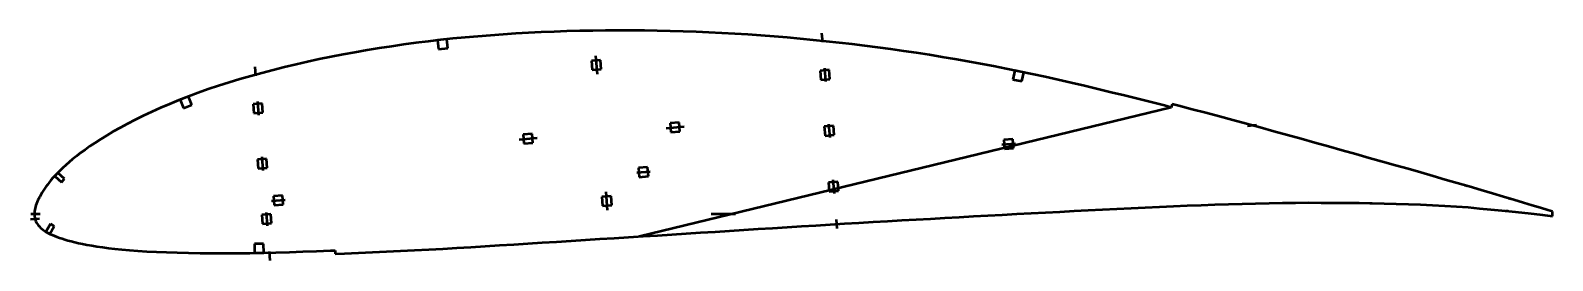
# Model space of a CAD drawing. Header units: metres. Extents: x -251 to 419, y -21 to 81.
import ezdxf

# ---------------------------------------------------------------- set-up
doc = ezdxf.new("R2010")
doc.units = ezdxf.units.M
for name, color, linetype, lineweight in [('FoilLayer', 1, 'Continuous', 50), ('StringerLayer', 1, 'Continuous', 50), ('SubLayer', 1, 'Continuous', 50)]:
    doc.layers.add(name, color=color, linetype=linetype, lineweight=lineweight)

msp = doc.modelspace()

# ---------------------------------------------------------------- linework, layer by layer
at = {"layer": 'FoilLayer'}
for p, q in [((-15.23, 80.49), (-20.89, 80.29)), ((-9.56, 80.64), (-15.23, 80.49)), ((-3.89, 80.76), (-9.56, 80.64)), ((1.79, 80.83), (-3.89, 80.76)), ((7.47, 80.87), (1.79, 80.83)), ((13.15, 80.87), (7.47, 80.87)), ((18.83, 80.82), (13.15, 80.87)), ((24.52, 80.73), (18.83, 80.82)), ((30.21, 80.61), (24.52, 80.73)), ((35.9, 80.44), (30.21, 80.61)), ((41.6, 80.23), (35.9, 80.44)), ((-92.56, 73.83), (-97.93, 73)), ((-87.17, 74.61), (-92.56, 73.83)), ((-81.77, 75.34), (-87.17, 74.61)), ((-76.34, 76.03), (-81.77, 75.34)), ((-70.91, 76.66), (-76.34, 76.03)), ((-65.47, 77.25), (-70.91, 76.66)), ((-60.01, 77.78), (-65.47, 77.25)), ((-54.51, 78.26), (-60.01, 77.78)), ((-48.97, 78.7), (-54.51, 78.26)), ((-43.39, 79.1), (-48.97, 78.7)), ((-37.79, 79.45), (-43.39, 79.1)), ((-32.17, 79.77), (-37.79, 79.45)), ((-26.53, 80.05), (-32.17, 79.77)), ((-20.89, 80.29), (-26.53, 80.05)), ((47.3, 79.98), (41.6, 80.23)), ((53.02, 79.7), (47.3, 79.98)), ((58.73, 79.37), (53.02, 79.7)), ((64.46, 79), (58.73, 79.37)), ((70.19, 78.6), (64.46, 79)), ((75.93, 78.16), (70.19, 78.6)), ((81.67, 77.68), (75.93, 78.16)), ((87.41, 77.17), (81.67, 77.68)), ((93.15, 76.62), (87.41, 77.17)), ((98.88, 76.04), (93.15, 76.62)), ((104.6, 75.43), (98.88, 76.04)), ((110.3, 74.78), (104.6, 75.43)), ((115.99, 74.09), (110.3, 74.78)), ((121.67, 73.36), (115.99, 74.09)), ((-129.45, 67.03), (-134.55, 65.86)), ((-124.29, 68.14), (-129.45, 67.03)), ((-119.09, 69.21), (-124.29, 68.14)), ((-113.85, 70.23), (-119.09, 69.21)), ((-108.58, 71.2), (-113.85, 70.23)), ((-103.27, 72.12), (-108.58, 71.2)), ((-97.93, 73), (-103.27, 72.12)), ((127.35, 72.59), (121.67, 73.36)), ((133.02, 71.79), (127.35, 72.59)), ((138.68, 70.95), (133.02, 71.79)), ((144.33, 70.07), (138.68, 70.95)), ((149.98, 69.15), (144.33, 70.07)), ((155.62, 68.19), (149.98, 69.15)), ((161.26, 67.19), (155.62, 68.19)), ((166.9, 66.15), (161.26, 67.19)), ((-154.52, 60.7), (-159.33, 59.32)), ((-149.6, 62.06), (-154.52, 60.7)), ((-144.63, 63.38), (-149.6, 62.06)), ((-139.61, 64.65), (-144.63, 63.38)), ((-134.55, 65.86), (-139.61, 64.65)), ((172.56, 65.07), (166.9, 66.15)), ((178.22, 63.95), (172.56, 65.07)), ((183.9, 62.79), (178.22, 63.95)), ((189.58, 61.59), (183.9, 62.79)), ((195.29, 60.35), (189.58, 61.59)), ((201.03, 59.06), (195.29, 60.35)), ((-173.17, 54.91), (-177.58, 53.35)), ((-168.65, 56.43), (-173.17, 54.91)), ((-164.04, 57.89), (-168.65, 56.43)), ((-159.33, 59.32), (-164.04, 57.89)), ((206.8, 57.74), (201.03, 59.06)), ((212.62, 56.38), (206.8, 57.74)), ((218.48, 54.99), (212.62, 56.38)), ((224.36, 53.58), (218.48, 54.99)), ((-190.23, 48.4), (-194.21, 46.68)), ((-186.12, 50.09), (-190.23, 48.4)), ((-181.9, 51.74), (-186.12, 50.09)), ((-177.58, 53.35), (-181.9, 51.74)), ((250.87, 46.95), (16.75, -9.95)), ((230.24, 52.15), (224.36, 53.58)), ((236.12, 50.69), (230.24, 52.15)), ((242, 49.22), (236.12, 50.69)), ((247.9, 47.71), (242, 49.22)), ((250.87, 46.95), (247.9, 47.71)), ((251.25, 48.4), (250.87, 46.95)), ((254.18, 47.64), (251.25, 48.4)), ((260.12, 46.09), (254.18, 47.64)), ((-205.37, 41.42), (-208.77, 39.67)), ((-201.79, 43.18), (-205.37, 41.42)), ((-198.07, 44.94), (-201.79, 43.18)), ((-194.21, 46.68), (-198.07, 44.94)), ((266.06, 44.52), (260.12, 46.09)), ((272.02, 42.93), (266.06, 44.52)), ((277.99, 41.32), (272.02, 42.93)), ((283.98, 39.69), (277.99, 41.32)), ((-217.85, 34.58), (-220.51, 32.94)), ((-215.02, 36.25), (-217.85, 34.58)), ((-211.99, 37.94), (-215.02, 36.25)), ((-208.77, 39.67), (-211.99, 37.94)), ((289.99, 38.05), (283.98, 39.69)), ((296.02, 36.39), (289.99, 38.05)), ((302.05, 34.72), (296.02, 36.39)), ((308.09, 33.04), (302.05, 34.72)), ((-229.41, 26.85), (-231.23, 25.45)), ((-227.43, 28.3), (-229.41, 26.85)), ((-225.29, 29.8), (-227.43, 28.3)), ((-222.99, 31.35), (-225.29, 29.8)), ((-220.51, 32.94), (-222.99, 31.35)), ((314.12, 31.36), (308.09, 33.04)), ((320.16, 29.67), (314.12, 31.36)), ((326.17, 27.98), (320.16, 29.67)), ((332.15, 26.31), (326.17, 27.98)), ((-237.22, 20.32), (-238.44, 19.14)), ((-235.89, 21.54), (-237.22, 20.32)), ((-234.47, 22.81), (-235.89, 21.54)), ((-232.92, 24.11), (-234.47, 22.81)), ((-231.23, 25.45), (-232.92, 24.11)), ((338.05, 24.64), (332.15, 26.31)), ((343.87, 23.01), (338.05, 24.64)), ((349.57, 21.4), (343.87, 23.01)), ((355.18, 19.8), (349.57, 21.4)), ((-243.27, 13.82), (-244.02, 12.85)), ((-242.45, 14.81), (-243.27, 13.82)), ((-241.57, 15.84), (-242.45, 14.81)), ((-240.61, 16.9), (-241.57, 15.84)), ((-239.56, 18), (-240.61, 16.9)), ((-238.44, 19.14), (-239.56, 18)), ((360.7, 18.22), (355.18, 19.8)), ((366.13, 16.63), (360.7, 18.22)), ((371.5, 15.06), (366.13, 16.63)), ((376.79, 13.55), (371.5, 15.06)), ((382.04, 12.02), (376.79, 13.55)), ((-247.84, 6.82), (-248.2, 6.07)), ((-247.43, 7.59), (-247.84, 6.82)), ((-246.98, 8.41), (-247.43, 7.59)), ((-246.48, 9.26), (-246.98, 8.41)), ((-245.94, 10.12), (-246.48, 9.26)), ((-245.36, 11), (-245.94, 10.12)), ((-244.72, 11.91), (-245.36, 11)), ((-244.02, 12.85), (-244.72, 11.91)), ((387.25, 10.48), (382.04, 12.02)), ((392.3, 8.98), (387.25, 10.48)), ((397.13, 7.54), (392.3, 8.98)), ((401.7, 6.19), (397.13, 7.54)), ((-249.72, 0.58), (-249.75, -0.04)), ((-249.66, 1.2), (-249.72, 0.58)), ((-249.56, 1.84), (-249.66, 1.2)), ((-249.43, 2.51), (-249.56, 1.84)), ((-249.27, 3.19), (-249.43, 2.51)), ((-249.07, 3.85), (-249.27, 3.19)), ((-248.81, 4.55), (-249.07, 3.85)), ((-248.52, 5.3), (-248.81, 4.55)), ((-248.2, 6.07), (-248.52, 5.3)), ((182.78, -0.03), (189.11, 0.31)), ((189.11, 0.31), (195.43, 0.65)), ((195.43, 0.65), (201.74, 0.99)), ((201.74, 0.99), (208.03, 1.32)), ((208.03, 1.32), (214.31, 1.64)), ((214.31, 1.64), (220.59, 1.95)), ((220.59, 1.95), (226.88, 2.25)), ((226.88, 2.25), (233.16, 2.56)), ((233.16, 2.56), (239.41, 2.86)), ((239.41, 2.86), (245.62, 3.14)), ((245.62, 3.14), (251.78, 3.41)), ((251.78, 3.41), (257.92, 3.66)), ((257.92, 3.66), (264.03, 3.9)), ((264.03, 3.9), (270.08, 4.12)), ((270.08, 4.12), (276.08, 4.32)), ((276.08, 4.32), (282.04, 4.47)), ((282.04, 4.47), (287.99, 4.6)), ((287.99, 4.6), (293.91, 4.71)), ((293.91, 4.71), (299.79, 4.83)), ((299.79, 4.83), (305.55, 4.93)), ((305.55, 4.93), (311.2, 4.97)), ((311.2, 4.97), (316.84, 4.94)), ((316.84, 4.94), (322.48, 4.92)), ((322.48, 4.92), (328.06, 4.9)), ((328.06, 4.9), (333.57, 4.84)), ((333.57, 4.84), (339.05, 4.71)), ((339.05, 4.71), (344.53, 4.59)), ((344.53, 4.59), (349.94, 4.49)), ((349.94, 4.49), (355.27, 4.36)), ((355.27, 4.36), (360.59, 4.13)), ((360.59, 4.13), (365.94, 3.86)), ((365.94, 3.86), (371.26, 3.59)), ((371.26, 3.59), (376.45, 3.3)), ((376.45, 3.3), (381.53, 2.91)), ((381.53, 2.91), (386.59, 2.46)), ((386.59, 2.46), (391.56, 2)), ((391.56, 2), (396.36, 1.54)), ((396.36, 1.54), (400.93, 1.07)), ((400.93, 1.07), (405.25, 0.59)), ((405.94, 4.94), (401.7, 6.19)), ((405.25, 0.59), (409.31, 0.14)), ((409.84, 3.76), (405.94, 4.94)), ((409.31, 0.14), (413.08, -0.3)), ((413.4, 2.66), (409.84, 3.76)), ((416.7, 1.66), (413.4, 2.66)), ((418.75, 1.01), (416.7, 1.66)), ((418.7, -1), (418.75, 1.01)), ((-249.75, -0.04), (-249.75, -0.6)), ((-249.75, -0.6), (-249.71, -1.16)), ((-249.71, -1.16), (-249.62, -1.71)), ((-249.62, -1.71), (-249.48, -2.28)), ((-249.48, -2.28), (-249.29, -2.84)), ((-249.29, -2.84), (-249.05, -3.41)), ((-249.05, -3.41), (-248.76, -3.96)), ((-248.76, -3.96), (-248.42, -4.5)), ((-248.42, -4.5), (-248.02, -5.03)), ((-248.02, -5.03), (-247.56, -5.56)), ((-247.56, -5.56), (-247.04, -6.07)), ((-247.04, -6.07), (-246.47, -6.58)), ((-246.47, -6.58), (-245.85, -7.07)), ((62.65, -7.05), (68.99, -6.64)), ((68.99, -6.64), (75.33, -6.24)), ((75.33, -6.24), (81.66, -5.83)), ((81.66, -5.83), (87.98, -5.43)), ((87.98, -5.43), (94.31, -5.04)), ((94.31, -5.04), (100.62, -4.65)), ((100.62, -4.65), (106.94, -4.27)), ((106.94, -4.27), (113.25, -3.89)), ((113.25, -3.89), (119.56, -3.51)), ((119.56, -3.51), (125.85, -3.15)), ((125.85, -3.15), (132.16, -2.8)), ((132.16, -2.8), (138.47, -2.45)), ((138.47, -2.45), (144.8, -2.11)), ((144.8, -2.11), (151.13, -1.76)), ((151.13, -1.76), (157.47, -1.41)), ((157.47, -1.41), (163.8, -1.05)), ((163.8, -1.05), (170.13, -0.71)), ((170.13, -0.71), (176.45, -0.36)), ((176.45, -0.36), (182.78, -0.03)), ((413.08, -0.3), (416.55, -0.72)), ((416.55, -0.72), (418.7, -1)), ((-245.85, -7.07), (-245.18, -7.54)), ((-245.18, -7.54), (-244.46, -8)), ((-244.46, -8), (-243.67, -8.44)), ((-243.67, -8.44), (-242.83, -8.87)), ((-242.83, -8.87), (-241.92, -9.29)), ((-241.92, -9.29), (-240.94, -9.7)), ((-240.94, -9.7), (-239.89, -10.1)), ((-239.89, -10.1), (-238.77, -10.5)), ((-238.77, -10.5), (-237.58, -10.9)), ((-237.58, -10.9), (-236.32, -11.3)), ((-236.32, -11.3), (-234.97, -11.69)), ((-234.97, -11.69), (-233.53, -12.08)), ((-233.53, -12.08), (-231.99, -12.46)), ((-231.99, -12.46), (-230.32, -12.84)), ((-230.32, -12.84), (-228.53, -13.21)), ((-228.53, -13.21), (-226.59, -13.58)), ((-38.71, -13.42), (-32.41, -13.04)), ((-32.41, -13.04), (-26.1, -12.64)), ((-26.1, -12.64), (-19.78, -12.24)), ((-19.78, -12.24), (-13.45, -11.84)), ((-13.45, -11.84), (-7.11, -11.44)), ((-7.11, -11.44), (-0.77, -11.04)), ((-0.77, -11.04), (5.58, -10.64)), ((5.58, -10.64), (11.92, -10.25)), ((11.92, -10.25), (18.26, -9.85)), ((18.26, -9.85), (24.6, -9.45)), ((24.6, -9.45), (30.94, -9.05)), ((30.94, -9.05), (37.28, -8.64)), ((37.28, -8.64), (43.62, -8.24)), ((43.62, -8.24), (49.97, -7.85)), ((49.97, -7.85), (56.31, -7.45)), ((56.31, -7.45), (62.65, -7.05)), ((-226.59, -13.58), (-224.51, -13.96)), ((-224.51, -13.96), (-222.25, -14.33)), ((-222.25, -14.33), (-219.82, -14.69)), ((-219.82, -14.69), (-217.18, -15.04)), ((-217.18, -15.04), (-214.31, -15.36)), ((-214.31, -15.36), (-211.2, -15.67)), ((-211.2, -15.67), (-207.81, -15.96)), ((-207.81, -15.96), (-204.15, -16.23)), ((-204.15, -16.23), (-200.22, -16.49)), ((-200.22, -16.49), (-196.02, -16.71)), ((-196.02, -16.71), (-191.56, -16.9)), ((-191.56, -16.9), (-186.83, -17.05)), ((-186.83, -17.05), (-181.87, -17.17)), ((-181.87, -17.17), (-176.71, -17.26)), ((-176.71, -17.26), (-171.4, -17.32)), ((-171.4, -17.32), (-166, -17.35)), ((-166, -17.35), (-160.5, -17.33)), ((-160.5, -17.33), (-154.91, -17.26)), ((-154.91, -17.26), (-149.2, -17.14)), ((-149.2, -17.14), (-143.38, -17)), ((-143.38, -17), (-137.49, -16.83)), ((-137.49, -16.83), (-131.51, -16.63)), ((-131.51, -16.63), (-125.47, -16.41)), ((-125.47, -16.41), (-119.36, -16.18)), ((-119.36, -16.18), (-117.31, -16.1)), ((-117.31, -16.1), (-117.25, -17.6)), ((-117.25, -17.6), (-113.16, -17.43)), ((-113.16, -17.43), (-107.02, -17.18)), ((-107.02, -17.18), (-100.89, -16.91)), ((-100.89, -16.91), (-94.74, -16.62)), ((-94.74, -16.62), (-88.56, -16.31)), ((-88.56, -16.31), (-82.35, -15.98)), ((-82.35, -15.98), (-76.13, -15.65)), ((-76.13, -15.65), (-69.92, -15.32)), ((-69.92, -15.32), (-63.72, -14.96)), ((-63.72, -14.96), (-57.51, -14.59)), ((-57.51, -14.59), (-51.26, -14.21)), ((-51.26, -14.21), (-44.99, -13.81)), ((-44.99, -13.81), (-38.71, -13.42))]:
    msp.add_line(p, q, dxfattribs=at)
at = {"layer": 'StringerLayer'}
for p, q in [((-68.2, 76.96), (-72.18, 76.53)), ((-72.18, 76.53), (-71.75, 72.55)), ((-67.77, 72.98), (-68.2, 76.96)), ((-71.75, 72.55), (-67.77, 72.98)), ((181.98, 63.19), (181.16, 59.28)), ((185.9, 62.37), (181.98, 63.19)), ((185.07, 58.45), (185.9, 62.37)), ((181.16, 59.28), (185.07, 58.45)), ((-181.84, 51.76), (-185.57, 50.3)), ((-185.57, 50.3), (-184.11, 46.58)), ((-184.11, 46.58), (-180.38, 48.04)), ((-180.38, 48.04), (-181.84, 51.76)), ((-239.42, 18.15), (-240.8, 16.7)), ((-240.8, 16.7), (-237.89, 13.95)), ((-236.52, 15.4), (-239.42, 18.15)), ((-237.89, 13.95), (-236.52, 15.4)), ((-242.72, -4.39), (-244.69, -7.87)), ((-242.94, -8.85), (-240.98, -5.37)), ((-240.98, -5.37), (-242.72, -4.39)), ((-244.69, -7.87), (-242.94, -8.85)), ((-148.86, -13.14), (-152.86, -13.22)), ((-152.86, -13.22), (-152.78, -17.22)), ((-148.78, -17.14), (-148.86, -13.14)), ((-152.78, -17.22), (-148.78, -17.14))]:
    msp.add_line(p, q, dxfattribs=at)
at = {"layer": 'SubLayer'}
for p, q in [((96.9, 79.73), (97.21, 75.74)), ((-0.46, 67.77), (-4.45, 67.46)), ((-4.45, 67.46), (-4.15, 63.47)), ((-2.61, 69.61), (-2, 61.63)), ((-0.16, 63.78), (-0.46, 67.77)), ((-152.69, 64.8), (-152.38, 60.81)), ((-4.15, 63.47), (-0.16, 63.78)), ((100.16, 63.44), (96.18, 63.13)), ((96.18, 63.13), (96.48, 59.14)), ((98.09, 64.28), (98.55, 58.3)), ((100.47, 59.45), (100.16, 63.44)), ((96.48, 59.14), (100.47, 59.45)), ((-149.44, 48.68), (-153.43, 48.37)), ((-153.43, 48.37), (-153.12, 44.38)), ((-151.51, 49.52), (-151.05, 43.54)), ((-149.13, 44.69), (-149.44, 48.68)), ((-153.12, 44.38), (-149.13, 44.69)), ((34.21, 40.3), (30.22, 39.99)), ((34.52, 36.31), (34.21, 40.3)), ((-30.53, 35.32), (-34.52, 35.01)), ((-34.52, 35.01), (-34.21, 31.02)), ((-30.22, 31.33), (-30.53, 35.32)), ((28.38, 37.84), (36.36, 38.46)), ((30.22, 39.99), (30.53, 36)), ((30.53, 36), (34.52, 36.31)), ((102.06, 38.77), (98.07, 38.47)), ((98.07, 38.47), (98.38, 34.48)), ((98.38, 34.48), (102.37, 34.79)), ((99.99, 39.62), (100.45, 33.64)), ((102.37, 34.79), (102.06, 38.77)), ((284.39, 38.88), (288.38, 39.19)), ((-36.36, 32.86), (-28.38, 33.48)), ((-34.21, 31.02), (-30.22, 31.33)), ((176.21, 30.56), (182.2, 31.02)), ((181.05, 32.94), (177.06, 32.63)), ((177.06, 32.63), (177.37, 28.64)), ((177.37, 28.64), (181.35, 28.95)), ((181.35, 28.95), (181.05, 32.94)), ((-147.56, 24.26), (-151.55, 23.96)), ((-151.55, 23.96), (-151.24, 19.97)), ((-151.24, 19.97), (-147.25, 20.28)), ((-149.63, 25.11), (-149.17, 19.13)), ((-147.25, 20.28), (-147.56, 24.26)), ((20.28, 20.57), (16.29, 20.26)), ((16.29, 20.26), (16.6, 16.27)), ((20.59, 16.58), (20.28, 20.57)), ((342.12, 22.98), (342.41, 23.93)), ((15.45, 18.19), (21.43, 18.65)), ((16.6, 16.27), (20.59, 16.58)), ((103.96, 14.11), (99.97, 13.8)), ((99.97, 13.8), (100.28, 9.81)), ((101.89, 14.95), (102.35, 8.97)), ((104.27, 10.12), (103.96, 14.11)), ((-140.48, 8.19), (-144.47, 7.89)), ((-144.47, 7.89), (-144.16, 3.9)), ((-140.18, 4.21), (-140.48, 8.19)), ((4.15, 7.84), (0.16, 7.54)), ((0.16, 7.54), (0.46, 3.55)), ((2.61, 1.71), (2, 9.68)), ((4.45, 3.86), (4.15, 7.84)), ((100.28, 9.81), (104.27, 10.12)), ((380.57, 11.93), (380.88, 12.88)), ((399.75, 6.25), (400.08, 7.19)), ((-251.25, 0), (-247.25, 0)), ((-147.75, 0.69), (-147.29, -5.29)), ((-145.31, 5.82), (-139.33, 6.28)), ((-144.16, 3.9), (-140.18, 4.21)), ((0.46, 3.55), (4.45, 3.86)), ((48.25, 0), (58.95, 0)), ((338.86, 4.22), (338.92, 5.22)), ((378.83, 2.61), (378.91, 3.61)), ((398.76, 0.79), (398.82, 1.79)), ((-251.49, -2.35), (-247.51, -2.05)), ((-145.68, -0.15), (-149.67, -0.46)), ((-149.67, -0.46), (-149.36, -4.44)), ((-149.36, -4.44), (-145.38, -4.14)), ((-145.38, -4.14), (-145.68, -0.15)), ((103.23, -2.49), (103.54, -6.48)), ((-146.42, -16.58), (-146.12, -20.57))]:
    msp.add_line(p, q, dxfattribs=at)

doc.saveas('drawing.dxf')
